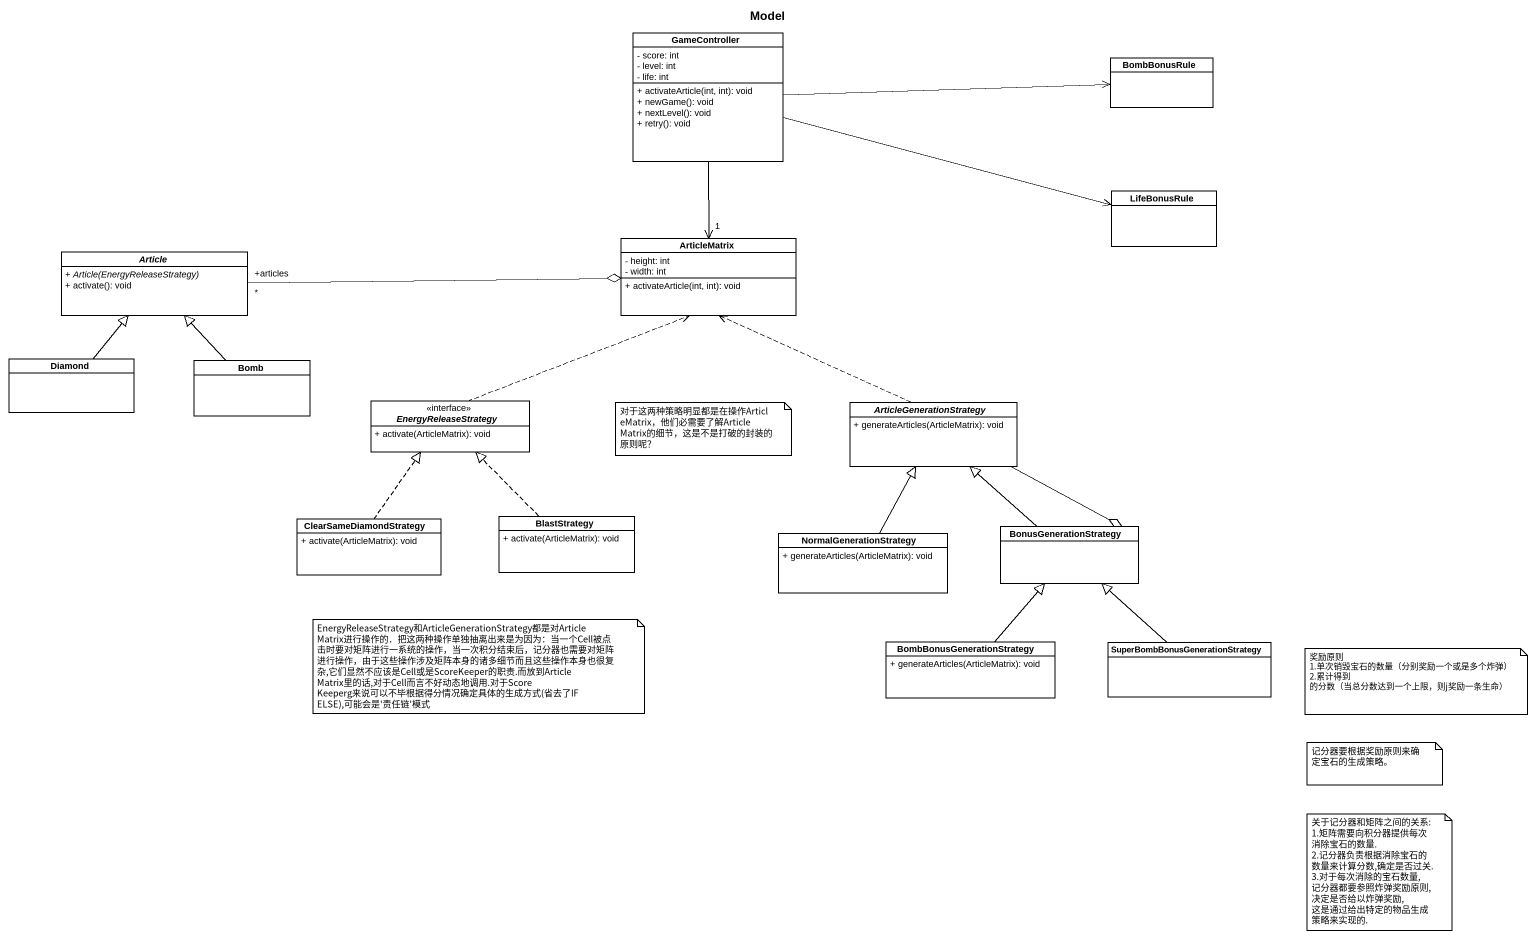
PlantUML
@startuml
title Model
hide circle
hide empty members
skinparam classAttributeIconSize 0
class GameController {
  - score: int
  - level: int
  - life: int
  + activateArticle(int, int): void
  + newGame(): void
  + nextLevel(): void
  + retry(): void
}
class BombBonusRule
class LifeBonusRule
abstract class Article {
  {abstract} + Article(EnergyReleaseStrategy)
  + activate(): void
}
class ArticleMatrix {
  - height: int
  - width: int
  + activateArticle(int, int): void
}
class "Diamond" as Diamond_
class Bomb
interface EnergyReleaseStrategy <<interface>> {
  + activate(ArticleMatrix): void
}
abstract class ArticleGenerationStrategy {
  + generateArticles(ArticleMatrix): void
}
class ClearSameDiamondStrategy {
  + activate(ArticleMatrix): void
}
class BlastStrategy {
  + activate(ArticleMatrix): void
}
class NormalGenerationStrategy {
  + generateArticles(ArticleMatrix): void
}
class BonusGenerationStrategy
class BombBonusGenerationStrategy {
  + generateArticles(ArticleMatrix): void
}
class "SuperBombBonusGenerationStrategy" as SuperBombBonusGenerationStra
GameController -right-> BombBonusRule
GameController -right-> LifeBonusRule
GameController --> "1" ArticleMatrix
Article "+articles\n*" -right-o ArticleMatrix
Diamond_ -up-|> Article
Bomb -up-|> Article
EnergyReleaseStrategy .right.> ArticleMatrix
ArticleGenerationStrategy .up.> ArticleMatrix
ArticleGenerationStrategy --o BonusGenerationStrategy
ClearSameDiamondStrategy .up.|> EnergyReleaseStrategy
BlastStrategy .up.|> EnergyReleaseStrategy
NormalGenerationStrategy -up-|> ArticleGenerationStrategy
BonusGenerationStrategy -up-|> ArticleGenerationStrategy
BombBonusGenerationStrategy -up-|> BonusGenerationStrategy
SuperBombBonusGenerationStra -up-|> BonusGenerationStrategy
note as N1
  对于这两种策略明显都是在操作ArticleMatrix，他们必需要了解ArticleMatrix的细节，这是不是打破的封装的原则呢？
end note
note as N2
  EnergyReleaseStrategy和ArticleGenerationStrategy都是对ArticleMatrix进行操作的．把这两种操作单独抽离出来是为因为：当一个Cell被点击时要对矩阵进行一系统的操作，当一次积分结束后，记分器也需要对矩阵进行操作，由于这些操作涉及矩阵本身的诸多细节而且这些操作本身也很复杂,它们显然不应该是Cell或是ScoreKeeper的职责.而放到ArticleMatrix里的话,对于Cell而言不好动态地调用.对于ScoreKeeperg来说可以不毕根据得分情况确定具体的生成方式(省去了IF ELSE),可能会是'责任链'模式
end note
note as N3
  奖励原则
  1.单次销毁宝石的数量（分别奖励一个或是多个炸弹）
  2.累计得到 的分数（当总分数达到一个上限，则j奖励一条生命）
end note
note as N4
  记分器要根据奖励原则来确定宝石的生成策略。
end note
note as N5
  关于记分器和矩阵之间的关系:
  1.矩阵需要向积分器提供每次消除宝石的数量.
  2.记分器负责根据消除宝石的数量来计算分数,确定是否过关.
  3.对于每次消除的宝石数量,记分器都要参照炸弹奖励原则,决定是否给以炸弹奖励,这是通过给出特定的物品生成策略来实现的.
end note
@enduml
